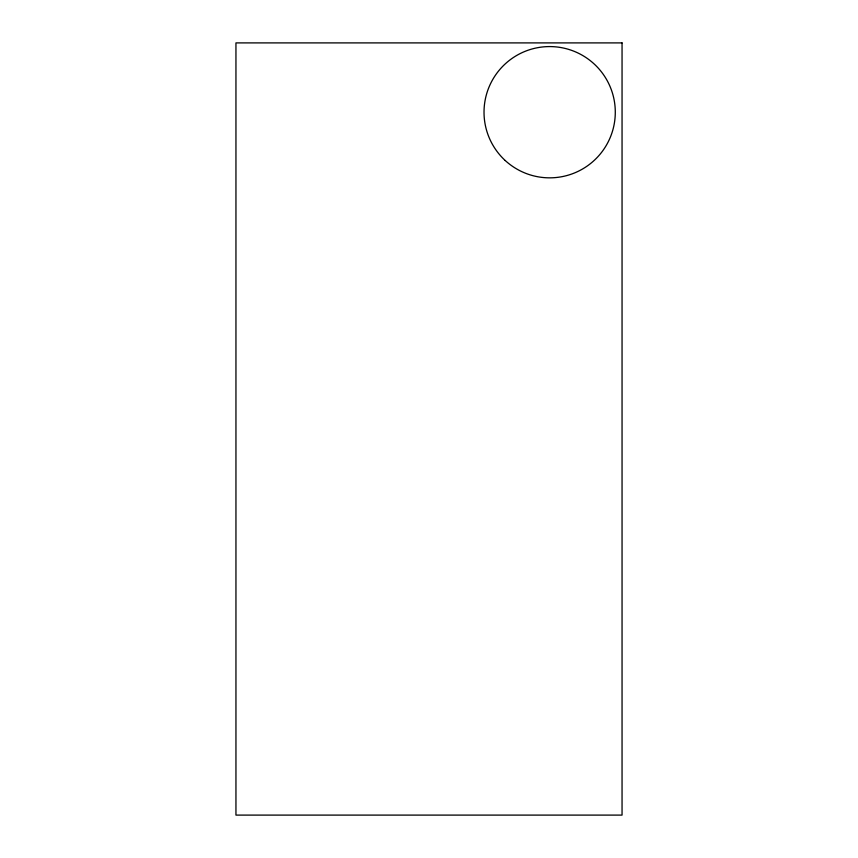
<?xml version="1.0" encoding="UTF-8"?>
<svg xmlns="http://www.w3.org/2000/svg" width="858" height="858" viewBox="0 0 858 858"><rect width="100%" height="100%" fill="white"/><g stroke="black" fill="none" stroke-linecap="round" stroke-linejoin="round"><path stroke-width="1.29" d="M622.05 42.9L235.95 42.9L235.95 815.1L622.05 815.1L622.05 42.9M505.212 160.51A65.637 65.637 0 0 0 613.706 126.544A65.637 65.637 0 0 0 530.051 49.571A65.637 65.637 0 0 0 505.212 160.51"/></g></svg>
